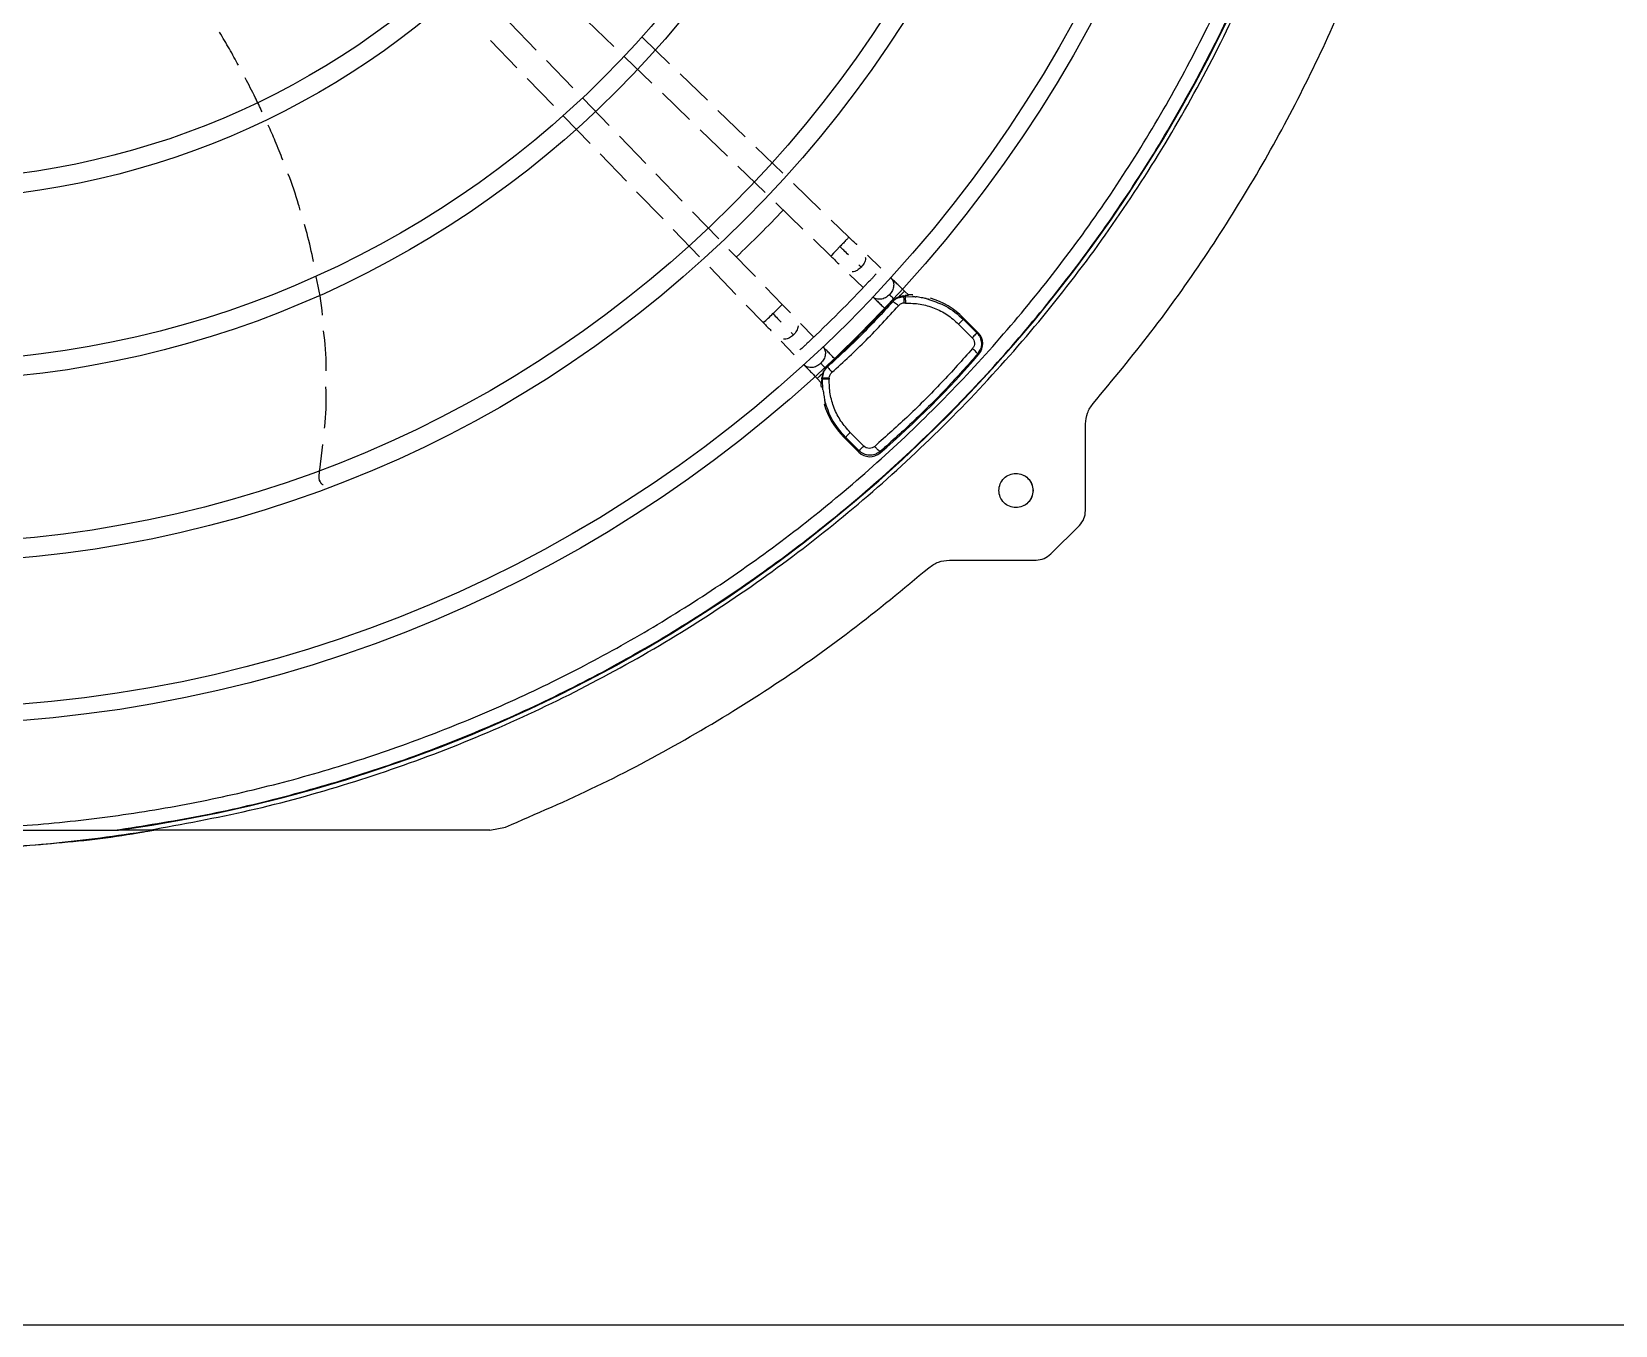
# Model space of a CAD drawing. Extents: x -24 to 296, y -58 to 147.
# Drawn here: x 57.81 to 69.69, y 22.58 to 32.28 of the extents above; entities that cross this region are included whole.
import ezdxf

# ---------------------------------------------------------------- set-up
doc = ezdxf.new("R2010")
doc.units = 0
doc.header["$MEASUREMENT"] = 0
doc.layers.get('0').update_dxf_attribs({"linetype": 'CONTINUOUS'})
doc.layers.add('0 Unit', color=7, linetype='CONTINUOUS')

msp = doc.modelspace()

# ---------------------------------------------------------------- linework, layer by layer
at = {"color": 7, "linetype": 'Continuous', "lineweight": 25}
for p, q in [((61.5954, 32.14688), (61.39858, 32.35043)), ((61.97536, 32.36943), (62.17841, 32.1731)), ((61.25343, 32.21736), (61.45006, 32.014)), ((62.5949, 32.04421), (62.39093, 32.24144)), ((61.86957, 31.86332), (61.67199, 32.06766)), ((62.25764, 32.09649), (62.46201, 31.89888)), ((62.87853, 31.76996), (62.67433, 31.96741)), ((61.52692, 31.9345), (61.72377, 31.73092)), ((62.54111, 31.8224), (62.74446, 31.62577)), ((62.14284, 31.58069), (61.94631, 31.78395)), ((61.80046, 31.6516), (61.99865, 31.44663)), ((63.16127, 31.49658), (62.95715, 31.69395)), ((62.41747, 31.29667), (62.21956, 31.50135)), ((62.82405, 31.54883), (63.02813, 31.3515)), ((62.07512, 31.36754), (62.27159, 31.16434)), ((63.4446, 31.22263), (63.24108, 31.41941)), ((63.10693, 31.2753), (63.31097, 31.07801)), ((62.6902, 31.0146), (62.49323, 31.21831)), ((63.72781, 30.94879), (63.52351, 31.14633)), ((62.34832, 31.08498), (62.54629, 30.88025)), ((63.39052, 31.0011), (63.59367, 30.80467)), ((62.96397, 30.73145), (62.76719, 30.93497)), ((63.94011, 30.74352), (63.80726, 30.87197)), ((62.62238, 30.80155), (62.81984, 30.59733)), ((63.2381, 30.44795), (63.04045, 30.65236)), ((63.67309, 30.72788), (63.80323, 30.60204)), ((62.89629, 30.51827), (63.09301, 30.31481)), ((64.17975, 30.51109), (64.07868, 30.60923)), ((63.94451, 30.46513), (64.04687, 30.36574)), ((63.44016, 30.23897), (63.31444, 30.36899)), ((64.28049, 30.27652), (64.26757, 30.26418)), ((64.35167, 30.30499), (64.31741, 30.29768)), ((64.31849, 30.29165), (64.35217, 30.29954)), ((64.35167, 30.30499), (64.36089, 30.30568)), ((64.35217, 30.29954), (64.35167, 30.30499)), ((64.36144, 30.29984), (64.35217, 30.29954)), ((64.3889, 30.30841), (64.35721, 30.33905)), ((64.36089, 30.30568), (64.36144, 30.29984)), ((64.36144, 30.29984), (64.44173, 30.29695)), ((63.17006, 30.23512), (63.29864, 30.10214)), ((64.26757, 30.26418), (64.26795, 30.26011)), ((64.36329, 30.24964), (64.35385, 30.24934)), ((63.6757, 29.99458), (63.57714, 30.09696)), ((64.76197, 30.09185), (64.78206, 30.07176)), ((64.78206, 30.07176), (64.86375, 29.99015)), ((64.79779, 30.12719), (64.79705, 30.13903)), ((64.79705, 30.13903), (64.90864, 30.02744)), ((64.89804, 30.02701), (64.79779, 30.12719)), ((63.43235, 29.96353), (63.53035, 29.86173)), ((64.90864, 30.02744), (64.89804, 30.02701)), ((64.91476, 29.86711), (64.90382, 29.86658)), ((63.7019, 29.68382), (63.73262, 29.65205)), ((63.73544, 29.68024), (63.73615, 29.68947)), ((63.7435, 29.72378), (63.73615, 29.68947)), ((63.73615, 29.68947), (63.74184, 29.68922)), ((63.74184, 29.68922), (63.74154, 29.67993)), ((63.74184, 29.68922), (63.74871, 29.71842)), ((63.76468, 29.76071), (63.77703, 29.77363)), ((63.78127, 29.77344), (63.77703, 29.77363)), ((63.79216, 29.68765), (63.79185, 29.67821)), ((63.74154, 29.67993), (63.73544, 29.68024)), ((63.74442, 29.59964), (63.74154, 29.67993)), ((65.71363, 28.6935), (65.71363, 29.34311)), ((63.90183, 29.24381), (63.91419, 29.24359)), ((64.01342, 29.13222), (63.90183, 29.24381)), ((64.01436, 29.14334), (63.91419, 29.24359)), ((63.96975, 29.25944), (63.94965, 29.27953)), ((64.05135, 29.17775), (63.96975, 29.25944)), ((59.96931, 28.95708), (59.99498, 29.18943)), ((64.01342, 29.13222), (64.01436, 29.14334)), ((64.17375, 29.1261), (64.17481, 29.13757)), ((59.96878, 28.95708), (59.96931, 28.95708)), ((65.45417, 28.36882), (65.66751, 28.58216)), ((64.69322, 28.3227), (65.34283, 28.3227)), ((58.6898, 26.29725), (58.46295, 26.29725)), ((61.24651, 26.29725), (58.6898, 26.29725)), ((61.24651, 26.29725), (61.366, 26.3208))]:
    msp.add_line(p, q, dxfattribs=at)
at = {"color": 8, "linetype": 'Continuous', "lineweight": 25}
for p, q in [((64.03176, 30.51795), (64.01277, 30.53638)), ((64.51971, 30.28347), (64.54544, 30.27344)), ((64.91941, 29.89413), (64.90382, 29.86658)), ((64.17481, 29.13757), (64.14582, 29.12116))]:
    msp.add_line(p, q, dxfattribs=at)
at = {"color": 8, "linetype": 'Continuous', "lineweight": 25, "flags": 128}
msp.add_lwpolyline([(63.87187, 30.6728), (63.84567, 30.64572), (63.82342, 30.62277), (63.80852, 30.60743), (63.80323, 30.60204), (63.80323, 30.60204)], dxfattribs=at)
for centre, radius in [((56.9509, 37.08527), 9.99706), ((56.9509, 37.08465), 9.87436), ((56.9509, 37.08527), 8.78089), ((56.9509, 37.08465), 8.63615), ((56.9509, 37.08465), 7.41998), ((56.95709, 37.08475), 7.27453), ((56.9509, 37.08465), 6.05846), ((56.9509, 37.08465), 5.9131)]:
    msp.add_circle(centre, radius)
at = {"color": 7, "linetype": 'Continuous', "lineweight": 25}
for centre, radius, start, end in [((56.95601, 37.08465), 10.89215, 277.952419, 82.047581), ((56.95275, 37.08268), 8.93423, 313.437539, 316.623841), ((56.95625, 37.0855), 9.76894, 313.118297, 316.88199), ((59.6987, 34.34213), 6.11841, 312.506864, 317.495239), ((59.69857, 34.34228), 6.87283, 310.627711, 319.372428)]:
    msp.add_arc(centre, radius, start, end, dxfattribs=at)
at = {"color": 8, "linetype": 'Continuous', "lineweight": 25}
for centre, radius, start, end in [((59.68733, 34.79244), 6.45294, 315.849598, 316.359274), ((55.95627, 37.79016), 10.63091, 313.68259, 314.213901), ((52.38087, 41.57121), 15.83438, 313.946005, 314.301587)]:
    msp.add_arc(centre, radius, start, end, dxfattribs=at)
at = {"color": 7, "linetype": 'Continuous', "lineweight": 25}
for centre, major_axis, ratio, start_param, end_param in [((64.37974, 29.72066), (-0.01094, 0.5912), 0.99873356, 6.19922493, 6.25533158), ((64.37974, 29.72066), (-0.01094, 0.5912), 0.99873356, 5.47991309, 5.97123283), ((64.82498, 29.94396), (0.11816, 0.00449), 0.99887071, 5.53666029, 7.03005136), ((64.3202, 29.66112), (0.5912, -0.01099), 0.99873837, 3.16909386, 3.23078), ((64.3202, 29.66112), (0.5912, -0.01099), 0.99873837, 3.44852138, 3.94495007), ((64.0969, 29.21588), (0.00447, 0.11816), 0.99886585, 2.39455207, 3.88794044)]:
    msp.add_ellipse(centre, major_axis=major_axis, ratio=ratio, start_param=start_param, end_param=end_param, dxfattribs=at)
for points, knots in [([(49.12561, 29.67323), (49.26814, 29.5275), (49.55529, 29.23391), (50.02014, 28.82273), (50.51272, 28.4322), (51.03399, 28.06741), (51.58201, 27.73023), (52.15474, 27.42362), (52.74954, 27.1501), (53.36303, 26.91205), (53.9922, 26.71121), (54.63372, 26.549), (55.28398, 26.42645), (55.93927, 26.34414), (56.59598, 26.30218), (57.25067, 26.30026), (57.89923, 26.33765), (58.53823, 26.41313), (59.16451, 26.52507), (59.77584, 26.67179), (60.36975, 26.85127), (60.94704, 27.06239), (61.51144, 27.30589), (62.06615, 27.58379), (62.611, 27.89745), (63.14281, 28.24666), (63.65879, 28.63109), (64.15553, 29.04975), (64.62969, 29.50117), (65.0778, 29.98307), (65.49715, 30.4933), (65.88518, 31.0293), (66.2396, 31.58809), (66.55849, 32.16644), (66.84043, 32.76104), (67.08441, 33.36857), (67.2896, 33.98495), (67.45587, 34.60654), (67.58356, 35.2298), (67.67341, 35.85204), (67.72638, 36.47021), (67.74381, 37.08465), (67.72638, 37.69909), (67.67341, 38.31725), (67.58356, 38.93949), (67.45588, 39.56275), (67.2896, 40.18435), (67.08441, 40.80073), (66.84043, 41.40825), (66.5585, 42.00285), (66.2396, 42.58121), (65.88518, 43.14), (65.49715, 43.67599), (65.07781, 44.18622), (64.6297, 44.66812), (64.15554, 45.11955), (63.6588, 45.53821), (63.14282, 45.92265), (62.61101, 46.27184), (62.06617, 46.58551), (61.51145, 46.86342), (60.94705, 47.10692), (60.36976, 47.31803), (59.77585, 47.49751), (59.16453, 47.64423), (58.53824, 47.75618), (57.89923, 47.83165), (57.25068, 47.86905), (56.596, 47.86713), (55.93929, 47.82517), (55.28399, 47.74286), (54.63373, 47.62031), (53.99221, 47.4581), (53.36305, 47.25726), (52.74956, 47.01922), (52.15475, 46.74569), (51.58202, 46.43908), (51.034, 46.1019), (50.51273, 45.73712), (50.02015, 45.34658), (49.55529, 44.93541), (49.26814, 44.64181), (49.12561, 44.49608)], [0, 0, 0, 0, 0.01189592, 0.02396584, 0.03619649, 0.04857359, 0.06108194, 0.07373471, 0.0864717, 0.09927432, 0.11212355, 0.12500004, 0.13787625, 0.15072533, 0.16352795, 0.17626509, 0.18891813, 0.20142621, 0.21380317, 0.22603385, 0.23810393, 0.25000004, 0.2618959, 0.27396585, 0.28619652, 0.29857361, 0.31108196, 0.32373474, 0.33647171, 0.34927432, 0.36212355, 0.37500004, 0.38787624, 0.40072531, 0.41352793, 0.42626506, 0.4389181, 0.45142619, 0.46380314, 0.47603381, 0.48810388, 0.50000001, 0.51189586, 0.52396581, 0.53619649, 0.54857357, 0.56108191, 0.57373469, 0.58647168, 0.59927428, 0.6121235, 0.62499999, 0.63787621, 0.65072529, 0.66352791, 0.67626502, 0.68891805, 0.70142614, 0.71380312, 0.72603376, 0.73810387, 0.74999998, 0.76189582, 0.77396578, 0.78619645, 0.79857355, 0.81108188, 0.82373468, 0.83647168, 0.84927427, 0.86212351, 0.87499998, 0.88787621, 0.90072531, 0.91352792, 0.92626504, 0.93891808, 0.95142617, 0.96380314, 0.97603381, 0.98810396, 1, 1, 1, 1]), ([(58.43459, 26.29726), (58.64902, 26.33043), (59.07787, 26.39676), (59.71216, 26.54477), (60.33698, 26.72766), (60.94963, 26.94829), (61.54804, 27.20492), (62.13004, 27.49689), (62.69356, 27.8231), (63.23658, 28.18239), (63.75717, 28.57348), (64.25347, 28.99497), (64.72371, 29.44536), (65.1662, 29.92303), (65.57936, 30.42629), (65.96172, 30.95332), (66.31191, 31.50226), (66.62869, 32.07114), (66.91091, 32.65793), (67.15758, 33.26052), (67.36781, 33.87678), (67.54085, 34.50449), (67.67608, 35.14143), (67.77302, 35.7853), (67.83133, 36.43381), (67.85078, 37.08465), (67.83132, 37.73549), (67.77302, 38.384), (67.67608, 39.02787), (67.54085, 39.6648), (67.36781, 40.29252), (67.15759, 40.90878), (66.91092, 41.51137), (66.62869, 42.09816), (66.31192, 42.66704), (65.96173, 43.21598), (65.57937, 43.74301), (65.1662, 44.24627), (64.72372, 44.72394), (64.25348, 45.17433), (63.75718, 45.59582), (63.23659, 45.98691), (62.69357, 46.3462), (62.13005, 46.67241), (61.54805, 46.96439), (60.94964, 47.22102), (60.33699, 47.44164), (59.71217, 47.62453), (59.07788, 47.77254), (58.64903, 47.83888), (58.4346, 47.87205)], [0, 0, 0, 0, 0.02083334, 0.04166665, 0.06250003, 0.08333335, 0.10416665, 0.125, 0.1458333, 0.16666668, 0.18749997, 0.20833336, 0.22916668, 0.25000001, 0.27083332, 0.29166664, 0.31250001, 0.33333334, 0.35416664, 0.37499996, 0.39583334, 0.41666666, 0.43749998, 0.4583333, 0.47916665, 0.5, 0.5208333, 0.54166664, 0.5625, 0.58333332, 0.60416664, 0.62499998, 0.64583333, 0.66666665, 0.68749999, 0.70833331, 0.72916664, 0.74999997, 0.77083333, 0.79166666, 0.81249999, 0.83333331, 0.85416669, 0.875, 0.89583335, 0.91666666, 0.9375, 0.95833334, 0.97916668, 1, 1, 1, 1]), ([(58.6898, 26.29725), (58.94266, 26.3433), (59.44838, 26.43539), (60.19221, 26.64089), (60.92055, 26.8945), (61.62897, 27.19985), (62.31416, 27.5541), (62.97266, 27.95585), (63.6012, 28.40299), (64.19666, 28.89335), (64.75607, 29.42445), (65.27665, 29.99367), (65.75581, 30.59817), (66.19117, 31.23494), (66.58055, 31.90082), (66.92202, 32.59249), (67.21388, 33.30652), (67.45469, 34.03934), (67.64324, 34.78731), (67.77858, 35.54672), (67.86007, 36.31377), (67.88727, 37.08466), (67.86006, 37.85556), (67.77858, 38.62261), (67.64323, 39.38201), (67.45468, 40.12999), (67.21388, 40.86281), (66.92201, 41.57683), (66.58054, 42.2685), (66.19115, 42.93438), (65.7558, 43.57116), (65.27664, 44.17565), (64.75606, 44.74487), (64.19665, 45.27598), (63.60119, 45.76632), (62.97264, 46.21347), (62.31414, 46.61522), (61.62895, 46.96947), (60.92053, 47.27481), (60.19219, 47.52842), (59.44836, 47.73393), (58.94264, 47.82601), (58.68978, 47.87206)], [0, 0, 0, 0, 0.02500002, 0.05000002, 0.07500002, 0.10000003, 0.12499999, 0.15000004, 0.17499999, 0.20000003, 0.22500003, 0.25, 0.27500001, 0.30000002, 0.325, 0.35000002, 0.375, 0.4, 0.42500002, 0.45000001, 0.47500003, 0.50000003, 0.52499999, 0.55000001, 0.57500001, 0.6, 0.62500003, 0.65, 0.67500002, 0.70000003, 0.72500002, 0.75000002, 0.77499999, 0.80000001, 0.825, 0.85000003, 0.87500003, 0.89999998, 0.92500001, 0.95, 0.975, 1, 1, 1, 1]), ([(65.77077, 29.49715), (65.91754, 29.67376), (66.21107, 30.02697), (66.61064, 30.58866), (66.97858, 31.17119), (67.31079, 31.77496), (67.60685, 32.3972), (67.86554, 33.0359), (68.08599, 33.68878), (68.26741, 34.35357), (68.40919, 35.02792), (68.51081, 35.70948), (68.57193, 36.39586), (68.59233, 37.08465), (68.57193, 37.77345), (68.51081, 38.45983), (68.40919, 39.14139), (68.26741, 39.81574), (68.08599, 40.48053), (67.86554, 41.13341), (67.60685, 41.77211), (67.31079, 42.39435), (66.97858, 42.99812), (66.61064, 43.58065), (66.21107, 44.14233), (65.91754, 44.49555), (65.77077, 44.67216)], [0, 0, 0, 0, 0.04166672, 0.08333338, 0.12500007, 0.16666672, 0.20833335, 0.25000008, 0.29166671, 0.33333336, 0.37500001, 0.41666672, 0.45833338, 0.50000004, 0.54166669, 0.58333335, 0.62499999, 0.66666668, 0.70833333, 0.74999999, 0.79166669, 0.83333335, 0.87499997, 0.91666669, 0.95833332, 1, 1, 1, 1]), ([(59.36222, 32.03341), (59.34016, 32.0741), (59.29495, 32.15751), (59.2463, 32.23896), (59.22138, 32.28068)], [0, 0, 0, 0, 0.48783985, 1, 1, 1, 1]), ([(59.54012, 31.68357), (59.52325, 31.7196), (59.48318, 31.80517), (59.4393, 31.88885), (59.4139, 31.9373)], [0, 0, 0, 0, 0.42108076, 1, 1, 1, 1]), ([(59.69577, 31.31999), (59.67745, 31.36793), (59.64347, 31.45679), (59.60438, 31.54353), (59.58637, 31.58347)], [0, 0, 0, 0, 0.53950514, 1, 1, 1, 1]), ([(59.82628, 30.9462), (59.82234, 30.95998), (59.79629, 31.05131), (59.76592, 31.14223), (59.73604, 31.21789), (59.73582, 31.21845)], [0, 0, 0, 0, 0.14993325, 0.99363261, 1, 1, 1, 1]), ([(59.92653, 30.56025), (59.91126, 30.63052), (59.89091, 30.7242), (59.86381, 30.81627), (59.85704, 30.83928)], [0, 0, 0, 0, 0.75002041, 1, 1, 1, 1]), ([(63.93554, 30.6112), (63.92388, 30.62248), (63.90306, 30.64264), (63.8814, 30.66358), (63.87187, 30.6728)], [0, 0, 0, 0, 0.55959472, 1, 1, 1, 1]), ([(63.99995, 30.68561), (63.99925, 30.68629), (63.99031, 30.69495), (63.96984, 30.71476), (63.94999, 30.73396), (63.94007, 30.74356)], [0, 0, 0, 0, 0.04042727, 0.52004872, 1, 1, 1, 1]), ([(63.80323, 30.60204), (63.81315, 30.59245), (63.83298, 30.57328), (63.85419, 30.55274), (63.86382, 30.54341), (63.86527, 30.542)], [0, 0, 0, 0, 0.45955348, 0.91864064, 1, 1, 1, 1]), ([(59.99323, 30.15866), (59.99322, 30.15873), (59.98628, 30.25571), (59.96607, 30.35147), (59.94588, 30.44716)], [0, 0, 0, 0, 0.00072988, 1, 1, 1, 1]), ([(64.11557, 30.43658), (64.10976, 30.43076), (64.09955, 30.42055), (64.09082, 30.41206), (64.08706, 30.4084)], [0, 0, 0, 0, 0.56927563, 1, 1, 1, 1]), ([(64.14357, 30.46926), (64.14, 30.46497), (64.13166, 30.45495), (64.12143, 30.44326), (64.11557, 30.43658)], [0, 0, 0, 0, 0.42766619, 1, 1, 1, 1]), ([(64.35721, 30.33905), (64.34722, 30.34871), (64.32725, 30.36802), (64.29909, 30.39528), (64.27375, 30.41983), (64.26096, 30.43224), (64.25456, 30.43845)], [0, 0, 0, 0, 0.25017208, 0.50011475, 0.74998553, 1, 1, 1, 1]), ([(64.11742, 30.29723), (64.12339, 30.29144), (64.13532, 30.27986), (64.15866, 30.25725), (64.18459, 30.23214), (64.20317, 30.21417), (64.21246, 30.20519)], [0, 0, 0, 0, 0.25012281, 0.50000057, 0.74998294, 1, 1, 1, 1]), ([(64.28049, 30.27652), (64.27228, 30.28447), (64.25761, 30.29867), (64.24768, 30.30831), (64.2433, 30.31255)], [0, 0, 0, 0, 0.55979484, 1, 1, 1, 1]), ([(64.28049, 30.27652), (64.28601, 30.28069), (64.29779, 30.28958), (64.3106, 30.29487), (64.31741, 30.29768)], [0, 0, 0, 0, 0.46912734, 1, 1, 1, 1]), ([(64.35385, 30.24934), (64.35364, 30.25592), (64.35322, 30.26908), (64.35269, 30.2851), (64.3523, 30.2965), (64.35221, 30.29853), (64.35217, 30.29954)], [0, 0, 0, 0, 0.25000515, 0.50000345, 0.75000652, 1, 1, 1, 1]), ([(64.38796, 30.30902), (64.38811, 30.30896), (64.38889, 30.30864), (64.38705, 30.3081), (64.38036, 30.30715), (64.36893, 30.30629), (64.36089, 30.30568)], [0, 0, 0, 0, 0.05444134, 0.26679283, 0.48473064, 1, 1, 1, 1]), ([(64.36144, 30.29984), (64.3615, 30.29883), (64.36161, 30.2968), (64.36205, 30.2854), (64.36262, 30.26938), (64.36306, 30.25622), (64.36329, 30.24964)], [0, 0, 0, 0, 0.25000525, 0.49999534, 0.74999478, 1, 1, 1, 1]), ([(64.41624, 30.30126), (64.41657, 30.30098), (64.41722, 30.30043), (64.4249, 30.29922), (64.43374, 30.29804), (64.43996, 30.29719), (64.44173, 30.29695)], [0, 0, 0, 0, 0.28746918, 0.57419112, 0.87831567, 1, 1, 1, 1]), ([(64.51971, 30.28347), (64.5143, 30.28443), (64.50303, 30.28643), (64.48966, 30.28836), (64.47549, 30.29074), (64.46067, 30.29368), (64.448, 30.29587), (64.44173, 30.29695)], [0, 0, 0, 0, 0.22403676, 0.4664933, 0.48175145, 0.7432779, 1, 1, 1, 1]), ([(64.51971, 30.28347), (64.5247, 30.28242), (64.53468, 30.28031), (64.54294, 30.27873), (64.54417, 30.27891), (64.54467, 30.27899)], [0, 0, 0, 0, 0.37193442, 0.74511645, 1, 1, 1, 1]), ([(63.36962, 30.17055), (63.38135, 30.15841), (63.40231, 30.13674), (63.42236, 30.11598), (63.43118, 30.10685)], [0, 0, 0, 0, 0.56004536, 1, 1, 1, 1]), ([(63.50116, 30.17583), (63.49947, 30.17758), (63.48986, 30.18754), (63.46899, 30.20914), (63.44977, 30.22903), (63.44016, 30.23897)], [0, 0, 0, 0, 0.09629337, 0.54799298, 1, 1, 1, 1]), ([(64.26795, 30.26011), (64.19048, 30.17537), (64.03554, 30.00589), (63.86603, 29.85092), (63.78127, 29.77344)], [0, 0, 0, 0, 0.50000174, 1, 1, 1, 1]), ([(63.81223, 29.73043), (63.89915, 29.80981), (64.07299, 29.96857), (64.23172, 30.14237), (64.31108, 30.22927)], [0, 0, 0, 0, 0.49999826, 1, 1, 1, 1]), ([(64.21132, 30.20727), (64.21142, 30.20711), (64.21168, 30.20672), (64.21633, 30.21072), (64.22464, 30.21866), (64.23676, 30.231), (64.2514, 30.24645), (64.2622, 30.25828), (64.26758, 30.26418)], [0, 0, 0, 0, 0.11173622, 0.27354644, 0.4507769, 0.63775233, 0.81954481, 1, 1, 1, 1]), ([(64.31108, 30.22927), (64.30598, 30.23361), (64.29545, 30.24257), (64.28165, 30.25306), (64.27144, 30.25974), (64.26908, 30.25999), (64.26795, 30.26011)], [0, 0, 0, 0, 0.24189375, 0.50003536, 0.75816415, 1, 1, 1, 1]), ([(64.35385, 30.24934), (64.34984, 30.24898), (64.34175, 30.24824), (64.33028, 30.24395), (64.31964, 30.23786), (64.31392, 30.23212), (64.31108, 30.22927)], [0, 0, 0, 0, 0.24780677, 0.49940517, 0.75117, 1, 1, 1, 1]), ([(64.36329, 30.24964), (64.4001, 30.24866), (64.47373, 30.2467), (64.58019, 30.21513), (64.67943, 30.16529), (64.73446, 30.11633), (64.76197, 30.09185)], [0, 0, 0, 0, 0.24999331, 0.49999248, 0.74999467, 1, 1, 1, 1]), ([(64.54544, 30.27344), (64.58695, 30.26), (64.68123, 30.22947), (64.75596, 30.16389), (64.79779, 30.12719)], [0, 0, 0, 0, 0.44028918, 1, 1, 1, 1]), ([(60.02118, 29.74209), (60.02137, 29.75006), (60.02372, 29.84986), (60.01226, 29.94963), (60.00171, 30.04144)], [0, 0, 0, 0, 0.07987082, 1, 1, 1, 1]), ([(63.29864, 30.10214), (63.30822, 30.09223), (63.32736, 30.07243), (63.3469, 30.05219), (63.35534, 30.04346), (63.35581, 30.04297)], [0, 0, 0, 0, 0.48577429, 0.97107325, 1, 1, 1, 1]), ([(64.79779, 30.12719), (64.79711, 30.12656), (64.79575, 30.12532), (64.78763, 30.11734), (64.77614, 30.10597), (64.76669, 30.09656), (64.76197, 30.09185)], [0, 0, 0, 0, 0.25000529, 0.50000003, 0.750004, 1, 1, 1, 1]), ([(63.60524, 29.92624), (63.59855, 29.92039), (63.58686, 29.91015), (63.57682, 29.90179), (63.57253, 29.89822)], [0, 0, 0, 0, 0.57226523, 1, 1, 1, 1]), ([(63.63339, 29.95472), (63.62973, 29.95096), (63.62125, 29.94225), (63.61104, 29.93204), (63.60524, 29.92624)], [0, 0, 0, 0, 0.43208924, 1, 1, 1, 1]), ([(63.83582, 29.82852), (63.82685, 29.83779), (63.80893, 29.85633), (63.78393, 29.88222), (63.76145, 29.90553), (63.74996, 29.91745), (63.74422, 29.92341)], [0, 0, 0, 0, 0.25014044, 0.50015301, 0.74999641, 1, 1, 1, 1]), ([(64.86374, 29.99015), (64.86441, 29.98946), (64.86702, 29.98678), (64.87162, 29.98084), (64.87838, 29.96856), (64.88263, 29.95003), (64.87927, 29.92724), (64.87077, 29.91493), (64.86651, 29.90875)], [0, 0, 0, 0, 0.03219134, 0.12542244, 0.25076508, 0.49987172, 0.74928494, 1, 1, 1, 1]), ([(64.89804, 30.02701), (64.89754, 30.02621), (64.89654, 30.02461), (64.88889, 30.01616), (64.87776, 30.00442), (64.86842, 29.99491), (64.86375, 29.99015)], [0, 0, 0, 0, 0.25000323, 0.49999178, 0.74999887, 1, 1, 1, 1]), ([(64.89804, 30.02701), (64.90733, 30.01549), (64.92596, 29.99238), (64.93427, 29.94913), (64.932, 29.9143), (64.92201, 29.8983), (64.91941, 29.89413)], [0, 0, 0, 0, 0.30374926, 0.60898835, 0.89811812, 1, 1, 1, 1]), ([(63.77703, 29.77363), (63.78291, 29.779), (63.79474, 29.78978), (63.81001, 29.80426), (63.82236, 29.81638), (63.83056, 29.82495), (63.83451, 29.82957), (63.83387, 29.82959), (63.83366, 29.8296)], [0, 0, 0, 0, 0.18091213, 0.36316203, 0.5452202, 0.72826249, 0.90957077, 1, 1, 1, 1]), ([(64.86651, 29.90875), (64.79017, 29.82309), (64.63695, 29.65117), (64.39078, 29.40502), (64.21863, 29.25155), (64.13276, 29.175)], [0, 0, 0, 0, 0.33231799, 0.66694553, 1, 1, 1, 1]), ([(64.90382, 29.86658), (64.82773, 29.7813), (64.6754, 29.6106), (64.43086, 29.36606), (64.26011, 29.21368), (64.17481, 29.13757)], [0, 0, 0, 0, 0.33313451, 0.66686549, 1, 1, 1, 1]), ([(64.90382, 29.86658), (64.90368, 29.8679), (64.9034, 29.87065), (64.89526, 29.88094), (64.88246, 29.89432), (64.8717, 29.90406), (64.86651, 29.90875)], [0, 0, 0, 0, 0.24107498, 0.49981908, 0.7586658, 1, 1, 1, 1]), ([(63.60239, 29.7869), (63.60861, 29.78045), (63.62103, 29.76755), (63.64561, 29.74208), (63.67291, 29.71381), (63.69226, 29.69379), (63.70194, 29.68378)], [0, 0, 0, 0, 0.25012618, 0.50004555, 0.74994553, 1, 1, 1, 1]), ([(63.72873, 29.79797), (63.73428, 29.7922), (63.74424, 29.78187), (63.75842, 29.76719), (63.76468, 29.76071)], [0, 0, 0, 0, 0.55832762, 1, 1, 1, 1]), ([(63.74184, 29.68922), (63.74287, 29.68919), (63.74492, 29.68913), (63.75636, 29.68878), (63.77241, 29.68827), (63.78558, 29.68786), (63.79216, 29.68765)], [0, 0, 0, 0, 0.25000933, 0.50000468, 0.75001273, 1, 1, 1, 1]), ([(63.7435, 29.72378), (63.74632, 29.73059), (63.75162, 29.74341), (63.76051, 29.75519), (63.76468, 29.76071)], [0, 0, 0, 0, 0.53088575, 1, 1, 1, 1]), ([(63.78127, 29.77344), (63.7814, 29.77231), (63.78169, 29.76998), (63.78841, 29.75981), (63.79893, 29.74605), (63.80789, 29.73552), (63.81223, 29.73043)], [0, 0, 0, 0, 0.24185407, 0.49998639, 0.75812741, 1, 1, 1, 1]), ([(63.79216, 29.68765), (63.79252, 29.69166), (63.79326, 29.69975), (63.79755, 29.71123), (63.80365, 29.72186), (63.80938, 29.72758), (63.81223, 29.73043)], [0, 0, 0, 0, 0.24784927, 0.4994389, 0.75119496, 1, 1, 1, 1]), ([(60.00861, 29.31281), (60.01034, 29.32764), (60.02229, 29.42969), (60.0204, 29.53303), (60.01878, 29.62136)], [0, 0, 0, 0, 0.14537869, 1, 1, 1, 1]), ([(63.73544, 29.68024), (63.73481, 29.67218), (63.73393, 29.66073), (63.73293, 29.65398), (63.73236, 29.65211), (63.73202, 29.65289), (63.73195, 29.65306)], [0, 0, 0, 0, 0.51288806, 0.7297074, 0.94127034, 1, 1, 1, 1]), ([(63.74442, 29.59964), (63.74372, 29.6048), (63.74243, 29.6143), (63.741, 29.62372), (63.74036, 29.62459), (63.74003, 29.62504)], [0, 0, 0, 0, 0.36681539, 0.67605272, 1, 1, 1, 1]), ([(63.79185, 29.67821), (63.78527, 29.67843), (63.7721, 29.67887), (63.75606, 29.67941), (63.74462, 29.6798), (63.74257, 29.67988), (63.74154, 29.67993)], [0, 0, 0, 0, 0.24999916, 0.4999941, 0.75000687, 1, 1, 1, 1]), ([(63.74443, 29.59964), (63.74552, 29.59338), (63.74772, 29.58073), (63.75067, 29.56591), (63.75205, 29.55763), (63.75264, 29.55409), (63.7537, 29.54748), (63.75544, 29.5356), (63.75695, 29.52708), (63.75791, 29.52167)], [0, 0, 0, 0, 0.25661028, 0.51806095, 0.53325305, 0.55987764, 0.6474537, 0.77620281, 1, 1, 1, 1]), ([(63.94965, 29.27953), (63.92517, 29.30704), (63.87621, 29.36207), (63.82636, 29.4613), (63.79479, 29.56777), (63.79283, 29.6414), (63.79185, 29.67821)], [0, 0, 0, 0, 0.2500021, 0.49999957, 0.75000041, 1, 1, 1, 1]), ([(63.91419, 29.24359), (63.8778, 29.28559), (63.80668, 29.36767), (63.77391, 29.47114), (63.75791, 29.52167)], [0, 0, 0, 0, 0.51171563, 1, 1, 1, 1]), ([(63.76229, 29.49661), (63.76236, 29.4974), (63.76251, 29.49899), (63.76074, 29.50811), (63.75885, 29.51712), (63.75791, 29.52167)], [0, 0, 0, 0, 0.33193936, 0.66326982, 1, 1, 1, 1]), ([(65.71363, 29.34311), (65.71624, 29.37135), (65.72146, 29.42783), (65.75434, 29.47404), (65.77077, 29.49715)], [0, 0, 0, 0, 0.49999891, 1, 1, 1, 1]), ([(63.9142, 29.24359), (63.91483, 29.24428), (63.91611, 29.24567), (63.92412, 29.25383), (63.93553, 29.26535), (63.94494, 29.2748), (63.94965, 29.27953)], [0, 0, 0, 0, 0.25000204, 0.49999766, 0.75003259, 1, 1, 1, 1]), ([(64.01436, 29.14334), (64.01518, 29.14385), (64.01681, 29.14488), (64.0253, 29.15257), (64.03707, 29.16372), (64.04659, 29.17308), (64.05135, 29.17775)], [0, 0, 0, 0, 0.24999913, 0.50000179, 0.74999083, 1, 1, 1, 1]), ([(64.14582, 29.12116), (64.14211, 29.11886), (64.12655, 29.10923), (64.09223, 29.10715), (64.049, 29.1154), (64.02589, 29.13404), (64.01436, 29.14334)], [0, 0, 0, 0, 0.09153636, 0.38398445, 0.69274822, 1, 1, 1, 1]), ([(64.13276, 29.175), (64.12659, 29.17074), (64.11427, 29.16224), (64.09145, 29.15887), (64.07026, 29.16374), (64.0574, 29.17189), (64.05205, 29.17708), (64.05135, 29.17775)], [0, 0, 0, 0, 0.25092605, 0.50051545, 0.74980489, 0.96748966, 1, 1, 1, 1]), ([(64.17481, 29.13757), (64.1735, 29.13772), (64.17078, 29.13803), (64.16053, 29.14623), (64.14717, 29.15905), (64.13745, 29.16981), (64.13276, 29.175)], [0, 0, 0, 0, 0.24124631, 0.50005604, 0.75884618, 1, 1, 1, 1]), ([(65.06385, 28.84436), (65.06578, 28.86112), (65.06963, 28.89466), (65.09926, 28.93731), (65.14161, 28.96581), (65.19198, 28.97582), (65.24235, 28.96581), (65.28469, 28.93731), (65.31433, 28.89466), (65.31818, 28.86112), (65.3201, 28.84436)], [0, 0, 0, 0, 0.12499913, 0.24999634, 0.37500168, 0.50000081, 0.62499994, 0.7500004, 0.87500087, 1, 1, 1, 1]), ([(65.1912, 28.97248), (65.20799, 28.97055), (65.24156, 28.9667), (65.28391, 28.93707), (65.31354, 28.89472), (65.3174, 28.86114), (65.31932, 28.84436)], [0, 0, 0, 0, 0.24999867, 0.5, 0.75000133, 1, 1, 1, 1]), ([(59.99822, 28.88644), (59.9967, 28.88722), (59.98783, 28.89178), (59.97587, 28.90649), (59.96653, 28.93073), (59.968, 28.94797), (59.96878, 28.95708)], [0, 0, 0, 0, 0.06312289, 0.36614603, 0.66494162, 1, 1, 1, 1]), ([(59.99854, 28.88656), (59.99707, 28.88732), (59.98827, 28.89186), (59.97638, 28.90653), (59.96706, 28.93076), (59.96853, 28.94798), (59.96931, 28.95708)], [0, 0, 0, 0, 0.06106089, 0.36475521, 0.66423441, 1, 1, 1, 1]), ([(65.3201, 28.84436), (65.31818, 28.82759), (65.31433, 28.79405), (65.2847, 28.7514), (65.24234, 28.7229), (65.19198, 28.71289), (65.14161, 28.7229), (65.09926, 28.7514), (65.06963, 28.79405), (65.06578, 28.82759), (65.06385, 28.84436)], [0, 0, 0, 0, 0.12500398, 0.25000353, 0.37499983, 0.49999919, 0.62499856, 0.74999973, 0.87499602, 1, 1, 1, 1]), ([(65.31932, 28.84436), (65.3174, 28.82757), (65.31354, 28.79399), (65.28391, 28.75164), (65.24156, 28.72201), (65.20799, 28.71816), (65.1912, 28.71623)], [0, 0, 0, 0, 0.25000835, 0.50000787, 0.75000087, 1, 1, 1, 1]), ([(65.66751, 28.58216), (65.68066, 28.59845), (65.70697, 28.63104), (65.71141, 28.67268), (65.71363, 28.6935)], [0, 0, 0, 0, 0.49999369, 1, 1, 1, 1]), ([(61.366, 26.3208), (61.59479, 26.41964), (62.05236, 26.61732), (62.71294, 26.96876), (63.35044, 27.35947), (63.96343, 27.78856), (64.34727, 28.10656), (64.53918, 28.26556)], [0, 0, 0, 0, 0.1999999, 0.39999985, 0.59999953, 0.79999972, 1, 1, 1, 1]), ([(64.53918, 28.26556), (64.56229, 28.28199), (64.60851, 28.31487), (64.66498, 28.32009), (64.69322, 28.3227)], [0, 0, 0, 0, 0.49999898, 1, 1, 1, 1]), ([(65.34283, 28.3227), (65.36365, 28.32492), (65.40529, 28.32936), (65.43788, 28.35567), (65.45417, 28.36882)], [0, 0, 0, 0, 0.50001348, 1, 1, 1, 1]), ([(55.17435, 26.29725), (55.40985, 26.26303), (55.88084, 26.19458), (56.59395, 26.1504), (57.30789, 26.1504), (58.021, 26.19458), (58.49199, 26.26303), (58.72749, 26.29725)], [0, 0, 0, 0, 0.20000003, 0.4, 0.6, 0.79999997, 1, 1, 1, 1]), ([(55.23445, 26.28965), (55.27592, 26.28209), (55.53132, 26.23555), (56.00663, 26.18744), (56.65774, 26.14806), (57.31065, 26.14992), (57.96143, 26.19379), (58.41626, 26.24136), (58.65131, 26.28523), (58.67263, 26.28921)], [0, 0, 0, 0, 0.03662794, 0.22553482, 0.41444161, 0.60334842, 0.79225505, 0.98116195, 1, 1, 1, 1]), ([(55.47756, 26.29725), (55.51932, 26.29725), (55.61524, 26.29725), (55.78168, 26.29725), (55.93973, 26.29725), (56.08028, 26.29725), (56.19392, 26.29725), (56.3188, 26.29725), (56.45862, 26.29725), (56.61205, 26.29725), (56.78768, 26.29725), (56.96662, 26.29725), (57.13475, 26.29725), (57.28111, 26.29725), (57.4107, 26.29725), (57.53388, 26.29725), (57.64543, 26.29725), (57.75014, 26.29725), (57.84628, 26.29725), (57.97691, 26.29725), (58.13139, 26.29725), (58.29795, 26.29725), (58.39383, 26.29725), (58.43459, 26.29725)], [0, 0, 0, 0, 0.04319606, 0.09922624, 0.16874904, 0.20342818, 0.24150389, 0.28375478, 0.32978961, 0.38297483, 0.43900081, 0.507486, 0.56402989, 0.60911889, 0.65557383, 0.69514671, 0.73376385, 0.76844518, 0.80111685, 0.83108344, 0.900692, 0.95778928, 1, 1, 1, 1]), ([(58.43459, 26.29725), (58.44149, 26.29725), (58.45077, 26.29725), (58.45965, 26.29725), (58.46233, 26.29725), (58.46276, 26.29725), (58.46295, 26.29725)], [0, 0, 0, 0, 0.63346325, 0.85052573, 0.931193, 1, 1, 1, 1])]:
    msp.add_open_spline(points, degree=3, knots=knots, dxfattribs=at)
at = {"color": 8, "linetype": 'Continuous', "lineweight": 25}
for points, knots in [([(63.94004, 30.74354), (63.93905, 30.74248), (63.93705, 30.74035), (63.92132, 30.724), (63.89875, 30.70062), (63.88083, 30.68207), (63.87187, 30.6728)], [0, 0, 0, 0, 0.24927352, 0.49951688, 0.74976125, 1, 1, 1, 1]), ([(64.03176, 30.51795), (64.02202, 30.50979), (64.00252, 30.49346), (63.97648, 30.4831), (63.96417, 30.48428), (63.96297, 30.4844)], [0, 0, 0, 0, 0.47424461, 0.9484622, 1, 1, 1, 1]), ([(64.06257, 30.59115), (64.0629, 30.58884), (64.06483, 30.57553), (64.05538, 30.54803), (64.03964, 30.52798), (64.03176, 30.51795)], [0, 0, 0, 0, 0.09475033, 0.54737631, 1, 1, 1, 1]), ([(64.25452, 30.43843), (64.26095, 30.43017), (64.27387, 30.4136), (64.27697, 30.37903), (64.26761, 30.34286), (64.25141, 30.32265), (64.2433, 30.31255)], [0, 0, 0, 0, 0.24876931, 0.49917828, 0.74958665, 1, 1, 1, 1]), ([(64.2433, 30.31255), (64.23351, 30.30414), (64.21391, 30.28731), (64.17758, 30.2763), (64.14458, 30.27977), (64.12305, 30.28827), (64.1175, 30.2972), (64.11746, 30.29726)], [0, 0, 0, 0, 0.24958696, 0.49917855, 0.74877366, 0.99836904, 1, 1, 1, 1]), ([(64.26795, 30.26011), (64.27386, 30.26583), (64.28554, 30.27713), (64.30283, 30.28871), (64.31464, 30.29093), (64.31849, 30.29165)], [0, 0, 0, 0, 0.40859397, 0.80714936, 1, 1, 1, 1]), ([(63.55781, 30.07818), (63.55789, 30.0773), (63.559, 30.06532), (63.54867, 30.03963), (63.53237, 30.02015), (63.52422, 30.0104)], [0, 0, 0, 0, 0.03813491, 0.51905637, 1, 1, 1, 1]), ([(63.52422, 30.0104), (63.51419, 30.00252), (63.49413, 29.98675), (63.46633, 29.97728), (63.45275, 29.97927), (63.45017, 29.97964)], [0, 0, 0, 0, 0.4477343, 0.89548805, 1, 1, 1, 1]), ([(63.5056, 30.02973), (63.50593, 30.02938), (63.51321, 30.02183), (63.51884, 30.01598), (63.52422, 30.01041)], [0, 0, 0, 0, 0.04601476, 1, 1, 1, 1]), ([(63.74417, 29.92339), (63.75032, 29.91492), (63.76267, 29.89793), (63.76461, 29.86328), (63.75404, 29.82744), (63.73716, 29.8078), (63.72873, 29.79797)], [0, 0, 0, 0, 0.24872936, 0.49915523, 0.74957319, 1, 1, 1, 1]), ([(63.72873, 29.79797), (63.71865, 29.78989), (63.6985, 29.77373), (63.66184, 29.76395), (63.62891, 29.76852), (63.60783, 29.77779), (63.60248, 29.78686), (63.60244, 29.78692)], [0, 0, 0, 0, 0.24958277, 0.49916059, 0.74873387, 0.99830892, 1, 1, 1, 1]), ([(63.70221, 29.68404), (63.70213, 29.68396), (63.70162, 29.68346), (63.70404, 29.68576), (63.70954, 29.69103), (63.71841, 29.69957), (63.72972, 29.71047), (63.73891, 29.71934), (63.7435, 29.72378)], [0, 0, 0, 0, 0.0377934, 0.23023493, 0.4226848, 0.61511494, 0.80756027, 1, 1, 1, 1]), ([(63.74871, 29.71842), (63.74968, 29.72387), (63.75206, 29.73725), (63.76424, 29.75593), (63.77554, 29.76755), (63.78127, 29.77344)], [0, 0, 0, 0, 0.25259076, 0.6209896, 1, 1, 1, 1])]:
    msp.add_open_spline(points, degree=3, knots=knots, dxfattribs=at)
at = {"layer": '0 Unit'}
msp.add_line((161.48834, 22.58475), (42.42584, 22.58475), dxfattribs=at)

doc.saveas('drawing.dxf')
